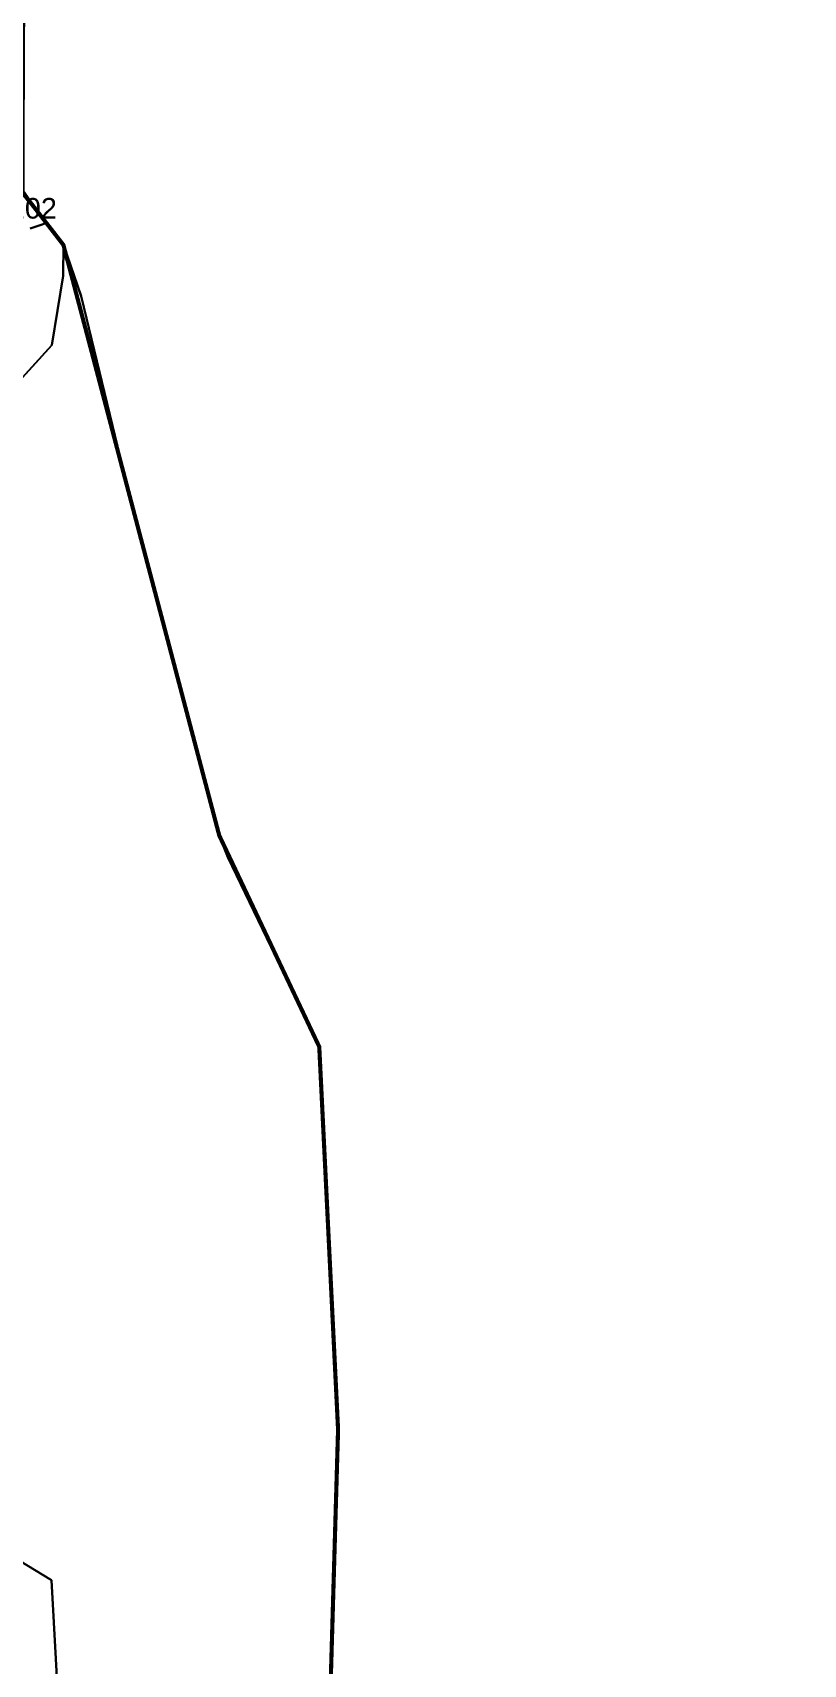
# Model space of a CAD drawing. Header units: inches. Extents: x 186800 to 194298, y 1604602 to 1613194.
# Drawn here: x 191796 to 192357, y 1607669 to 1608857 of the extents above; entities that cross this region are included whole.
import ezdxf

# ---------------------------------------------------------------- set-up
doc = ezdxf.new("R2010")
doc.units = ezdxf.units.IN
doc.header["$LTSCALE"] = 15
doc.header["$MEASUREMENT"] = 0
for name, color, linetype in [('PLOT', 7, 'Continuous'), ('PLOT NO', 7, 'Continuous'), ('VILLAGE BOUNDARY', 5, 'Continuous')]:
    doc.layers.add(name, color=color, linetype=linetype)
doc.styles.get("Standard").update_dxf_attribs({"font": 'arial.ttf'})

msp = doc.modelspace()

# ---------------------------------------------------------------- linework, layer by layer
at = {"layer": 'PLOT'}
for p, q in [((191799.3, 1608727.4), (191789.5, 1608741.3)), ((191806.6, 1608718.2), (191799.3, 1608727.4)), ((191799.3, 1608727.4), (191799.3, 1608727.4)), ((191806.6, 1608718.2), (191800.9, 1608716.3)), ((191800.9, 1608716.3), (191806.6, 1608718.2)), ((191806.6, 1608718.1), (191806.6, 1608718.2)), ((191818.6, 1608702.1), (191806.6, 1608718.1)), ((191800.9, 1608716.3), (191794.5, 1608714.2)), ((191794.5, 1608714.2), (191800.9, 1608716.3)), ((191818.6, 1608702.1), (191818.3, 1608679.6)), ((191818.3, 1608679.6), (191818.6, 1608702.1)), ((191822.5, 1608690.9), (191818.6, 1608702.1)), ((191831.6, 1608664.7), (191822.5, 1608690.9)), ((191818.3, 1608679.6), (191810.1, 1608629.1)), ((191810.1, 1608629.1), (191818.3, 1608679.6)), ((191869.4, 1608508.6), (191831.6, 1608664.7)), ((191810.1, 1608629.1), (191760, 1608574)), ((191760, 1608574), (191810.1, 1608629.1)), ((191932, 1608272.2), (191869.4, 1608508.6)), ((191938.3, 1608256.4), (191932, 1608272.2)), ((192004.8, 1608118.3), (191938.3, 1608256.4)), ((192018.5, 1607839.6), (192004.8, 1608118.3)), ((192005.9, 1607407.7), (192018.5, 1607839.6)), ((192018.5, 1607839.6), (192018.5, 1607839.6)), ((191810, 1607729.9), (191734.5, 1607775.7)), ((191734.5, 1607775.7), (191810, 1607729.9)), ((191816, 1607618), (191810, 1607729.9)), ((191810, 1607729.9), (191816, 1607618))]:
    msp.add_line(p, q, dxfattribs=at)
at = {"layer": 'VILLAGE BOUNDARY', "linetype": 'Continuous'}
for p, q in [((191788.3, 1608739.5), (191818.6, 1608702.1)), ((191818.6, 1608702.1), (191831.6, 1608664.7)), ((191831.6, 1608664.7), (191869.4, 1608508.6)), ((191869.4, 1608508.6), (191932, 1608272.2)), ((191932, 1608272.2), (192004.8, 1608118.3)), ((192004.8, 1608118.3), (192018.5, 1607839.6)), ((192018.5, 1607839.6), (192005.9, 1607407.7))]:
    msp.add_line(p, q, dxfattribs=at)
at = {"layer": 'VILLAGE BOUNDARY', "color": 5, "const_width": 3}
msp.add_lwpolyline([(191820.4, 1609537.8), (191822.3, 1609454.4), (191771.9, 1609339.6), (191753.1, 1609253.2), (191754.7, 1609218), (191756.1, 1609136.5), (191791.6, 1608989.4), (191790.9, 1608946.3), (191789.1, 1608852.3), (191788.9, 1608740.4), (191818.6, 1608702.1), (191932, 1608272.2), (192004.8, 1608118.3), (192018.5, 1607839.6), (192005.9, 1607407.7), (192032.1, 1606944.1), (192112.9, 1606708.8), (192177.9, 1606632.2), (192355.6, 1606095.7)], dxfattribs=at)

# ---------------------------------------------------------------- texts
at = {"layer": 'PLOT NO', "color": 7}
msp.add_text('202', height=15, dxfattribs=at).set_placement((191778.9, 1608721.3))

doc.saveas('drawing.dxf')
